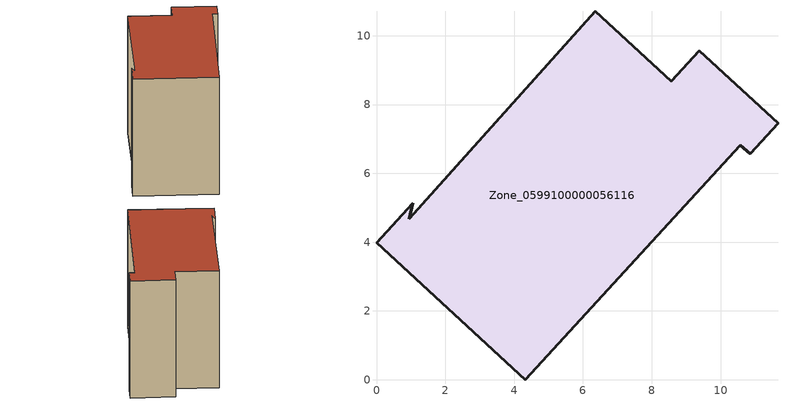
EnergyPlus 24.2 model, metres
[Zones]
Zone_0599100000056116
 floor ground (C_G): 10.86,6.57 10.58,6.82 4.33,0 0,3.99 1.05,5.13 0.95,4.68 6.35,10.71 8.57,8.68 9.38,9.56 11.67,7.46 z0
 wall outside (C_F): 10.58,6.82 10.86,6.57 11.67,7.46 9.38,9.56 8.57,8.68 6.35,10.71 0.95,4.68 1.05,5.13 0,3.99 4.33,0 10.58,6.82 z0:8.96
 roof outside (C_R): 6.35,10.71 0.95,4.68 1.05,5.13 0,3.99 4.33,0 10.58,6.82 10.86,6.57 11.67,7.46 9.38,9.56 8.57,8.68 z8.96
[BUILDING]
Pand.0599100000056116: North Axis=0; Terrain=City; Loads Convergence Tolerance Value=0.04; Temperature Convergence Tolerance Value=0.4; Solar Distribution=FullExterior; Maximum Number of Warmup Days=25; Minimum Number of Warmup Days=1
[Site:Location]
Rotterdam.The.Hague.AP_ZH_NLD Design_Conditions: Latitude=51.96; Longitude=4.45; Time Zone=1; Elevation=-4.5
[SITE:GROUNDTEMPERATURE:BUILDINGSURFACE]
18, 18, 18, 18, 18, 18, 18, 18, 18, 18, 18, 18
[MATERIAL] Thermal Absorptance=0.9; Solar Absorptance=0.7; Visible Absorptance=0.7
Name | Roughness | Thickness | Conductivity | Density | Specific Heat
G.TC.1975-1991 | MediumSmooth | 0.15 | 0.288461 | 540 | 1210
F.TC.1975-1991 | Rough | 0.3 | 0.230769 | 1920 | 840
R.TC.1975-1991 | MediumRough | 0.2 | 0.153846 | 1500 | 1000
[CONSTRUCTION]
C_G: G.TC.1975-1991
C_F: F.TC.1975-1991
C_R: R.TC.1975-1991
[ZONE]
Zone_0599100000056116: Type=1; Multiplier=1; Ceiling Height=Autocalculate; Volume=Autocalculate; Floor Area=autocalculate; Part of Total Floor Area=Yes
[ZONEINFILTRATION:DESIGNFLOWRATE]
Infil_Zone_0599100000056116: Zone or ZoneList or Space or SpaceList=Zone_0599100000056116; Schedule=AlwaysOn; Design Flow Rate Calculation Method=Flow/Area; Flow Rate per Floor Area=0.003; Constant Term Coefficient=1; Temperature Term Coefficient=0; Velocity Term Coefficient=0; Velocity Squared Term Coefficient=0
[HVACTEMPLATE:ZONE:IDEALLOADSAIRSYSTEM]
Zone_0599100000056116: Maximum Heating Supply Air Temperature=50; Minimum Cooling Supply Air Temperature=13; Maximum Heating Supply Air Humidity Ratio=0.0156; Minimum Cooling Supply Air Humidity Ratio=0.0077; Heating Limit=NoLimit; Cooling Limit=NoLimit; Dehumidification Control Type=ConstantSensibleHeatRatio; Cooling Sensible Heat Ratio=0.7; Dehumidification Setpoint=60; Humidification Control Type=None; Humidification Setpoint=30; Outdoor Air Method=None; Outdoor Air Flow Rate per Person=0.00944; Outdoor Air Flow Rate per Zone Floor Area=0; Outdoor Air Flow Rate per Zone=0; Demand Controlled Ventilation Type=None; Outdoor Air Economizer Type=NoEconomizer; Heat Recovery Type=None; Sensible Heat Recovery Effectiveness=0.7; Latent Heat Recovery Effectiveness=0.65
[ZONECONTROL:THERMOSTAT]
ThermostatControl_Zone_0599100000056116: Zone or ZoneList=Zone_0599100000056116; Control Type Schedule=DualSetpointControlType; Control 1=Thermostat_Zone_0599100000056116; Temperature Difference Between Cutout And Setpoint=0
[THERMOSTATSETPOINT:DUALSETPOINT]
Thermostat_Zone_0599100000056116: Heating Setpoint Temperature Schedule=HeatingSetpoint_Zone_0599100000056116; Cooling Setpoint Temperature Schedule=CoolingSetpoint_Zone_0599100000056116
[SCHEDULE:COMPACT]
HeatingSetpoint_Zone_0599100000056116: Through: 12/31, For: AllDays, Until: 24:00, 21
CoolingSetpoint_Zone_0599100000056116: Through: 12/31, For: AllDays, Until: 24:00, 24
DualSetpointControlType: Through: 12/31, For: AllDays, Until: 24:00, 4
AlwaysOn: Through: 12/31, For: AllDays, Until: 24:00, 1
